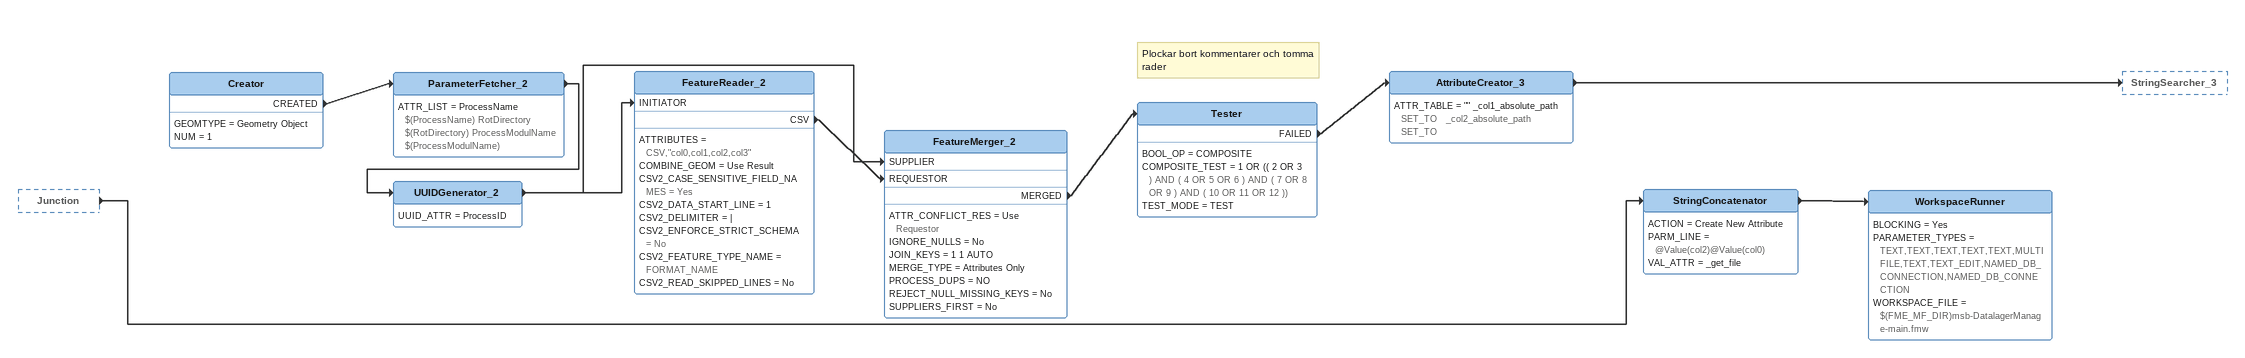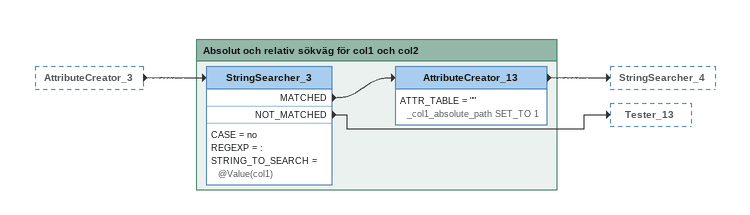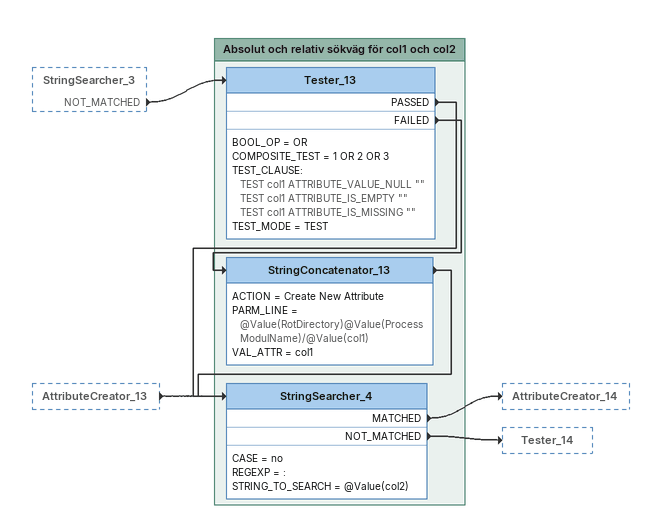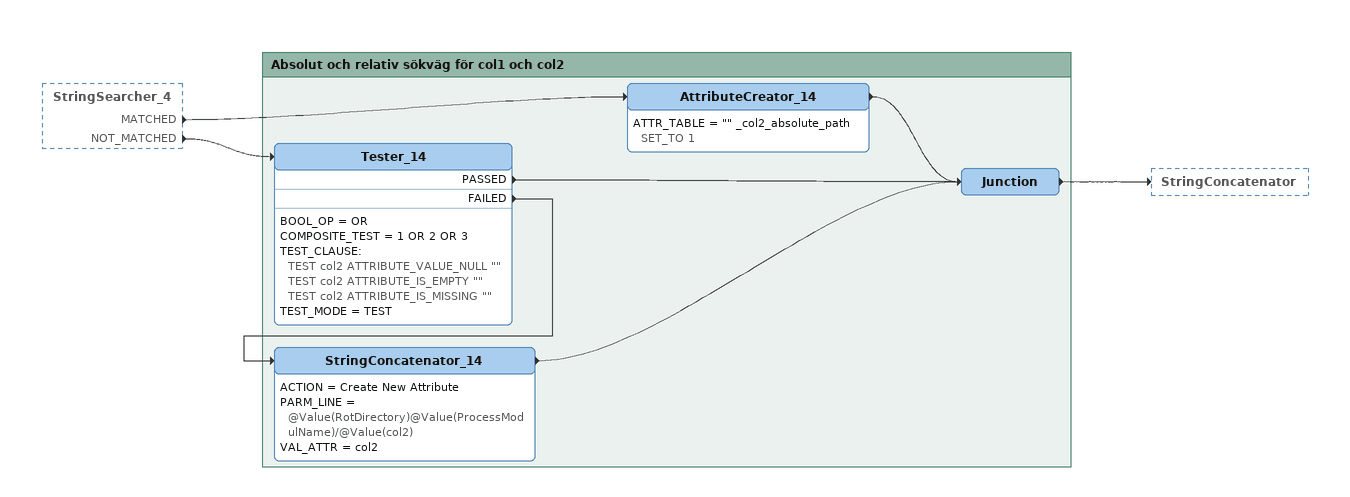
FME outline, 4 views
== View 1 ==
Junction [outside]
    -> StringConcatenator
Creator
    GEOMTYPE = Geometry Object
    NUM = 1
    CREATED -> ParameterFetcher_2
ParameterFetcher_2
    ATTR_LIST = ProcessName $(ProcessName) RotDirectory $(RotDirectory) ProcessModulName $(ProcessModulName)
    -> UUIDGenerator_2
UUIDGenerator_2
    UUID_ATTR = ProcessID
    -> FeatureMerger_2 [SUPPLIER]
    -> FeatureReader_2 [INITIATOR]
FeatureReader_2
    ATTRIBUTES = CSV,"col0,col1,col2,col3"
    COMBINE_GEOM = Use Result
    CSV2_CASE_SENSITIVE_FIELD_NAMES = Yes
    CSV2_DATA_START_LINE = 1
    CSV2_DELIMITER = |
    CSV2_ENFORCE_STRICT_SCHEMA = No
    CSV2_FEATURE_TYPE_NAME = FORMAT_NAME
    CSV2_READ_SKIPPED_LINES = No
    CSV -> FeatureMerger_2 [REQUESTOR]
FeatureMerger_2
    ATTR_CONFLICT_RES = Use Requestor
    IGNORE_NULLS = No
    JOIN_KEYS = 1 1 AUTO
    MERGE_TYPE = Attributes Only
    PROCESS_DUPS = NO
    REJECT_NULL_MISSING_KEYS = No
    SUPPLIERS_FIRST = No
    MERGED -> Tester
Note: Plockar bort kommentarer och tomma rader
Tester
    BOOL_OP = COMPOSITE
    COMPOSITE_TEST = 1 OR (( 2 OR 3 ) AND ( 4 OR 5 OR 6 ) AND ( 7 OR 8 OR 9 ) AND ( 10 OR 11 OR 12 ))
    TEST_MODE = TEST
    FAILED -> AttributeCreator_3
AttributeCreator_3
    ATTR_TABLE = "" _col1_absolute_path SET_TO   _col2_absolute_path SET_TO
    -> StringSearcher_3
StringConcatenator
    ACTION = Create New Attribute
    PARM_LINE = @Value(col2)@Value(col0)
    VAL_ATTR = _get_file
    -> WorkspaceRunner
WorkspaceRunner
    BLOCKING = Yes
    PARAMETER_TYPES = TEXT,TEXT,TEXT,TEXT,TEXT,MULTIFILE,TEXT,TEXT_EDIT,NAMED_DB_CONNECTION,NAMED_DB_CONNECTION
    WORKSPACE_FILE = $(FME_MF_DIR)msb-DatalagerManage-main.fmw

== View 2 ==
AttributeCreator_3 [outside]
    -> StringSearcher_3

Bookmark: Absolut och relativ sökväg för col1 och col2
StringSearcher_3
    CASE = no
    REGEXP = :
    STRING_TO_SEARCH = @Value(col1)
    MATCHED -> AttributeCreator_13
    NOT_MATCHED -> Tester_13
AttributeCreator_13
    ATTR_TABLE = "" _col1_absolute_path SET_TO 1
    -> StringSearcher_4

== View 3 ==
StringSearcher_3 [outside]
    NOT_MATCHED -> Tester_13
AttributeCreator_13 [outside]
    -> StringSearcher_4

Bookmark: Absolut och relativ sökväg för col1 och col2
Tester_13
    BOOL_OP = OR
    COMPOSITE_TEST = 1 OR 2 OR 3
    TEST_CLAUSE:
      TEST col1 ATTRIBUTE_VALUE_NULL ""
      TEST col1 ATTRIBUTE_IS_EMPTY ""
      TEST col1 ATTRIBUTE_IS_MISSING ""
    TEST_MODE = TEST
    PASSED -> StringSearcher_4
    FAILED -> StringConcatenator_13
StringConcatenator_13
    ACTION = Create New Attribute
    PARM_LINE = @Value(RotDirectory)@Value(ProcessModulName)/@Value(col1)
    VAL_ATTR = col1
    -> StringSearcher_4
StringSearcher_4
    CASE = no
    REGEXP = :
    STRING_TO_SEARCH = @Value(col2)
    MATCHED -> AttributeCreator_14
    NOT_MATCHED -> Tester_14

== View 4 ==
StringSearcher_4 [outside]
    MATCHED -> AttributeCreator_14
    NOT_MATCHED -> Tester_14

Bookmark: Absolut och relativ sökväg för col1 och col2
AttributeCreator_14
    ATTR_TABLE = "" _col2_absolute_path SET_TO 1
    -> Junction
Tester_14
    BOOL_OP = OR
    COMPOSITE_TEST = 1 OR 2 OR 3
    TEST_CLAUSE:
      TEST col2 ATTRIBUTE_VALUE_NULL ""
      TEST col2 ATTRIBUTE_IS_EMPTY ""
      TEST col2 ATTRIBUTE_IS_MISSING ""
    TEST_MODE = TEST
    PASSED -> Junction
    FAILED -> StringConcatenator_14
StringConcatenator_14
    ACTION = Create New Attribute
    PARM_LINE = @Value(RotDirectory)@Value(ProcessModulName)/@Value(col2)
    VAL_ATTR = col2
    -> Junction
Junction
    -> StringConcatenator
